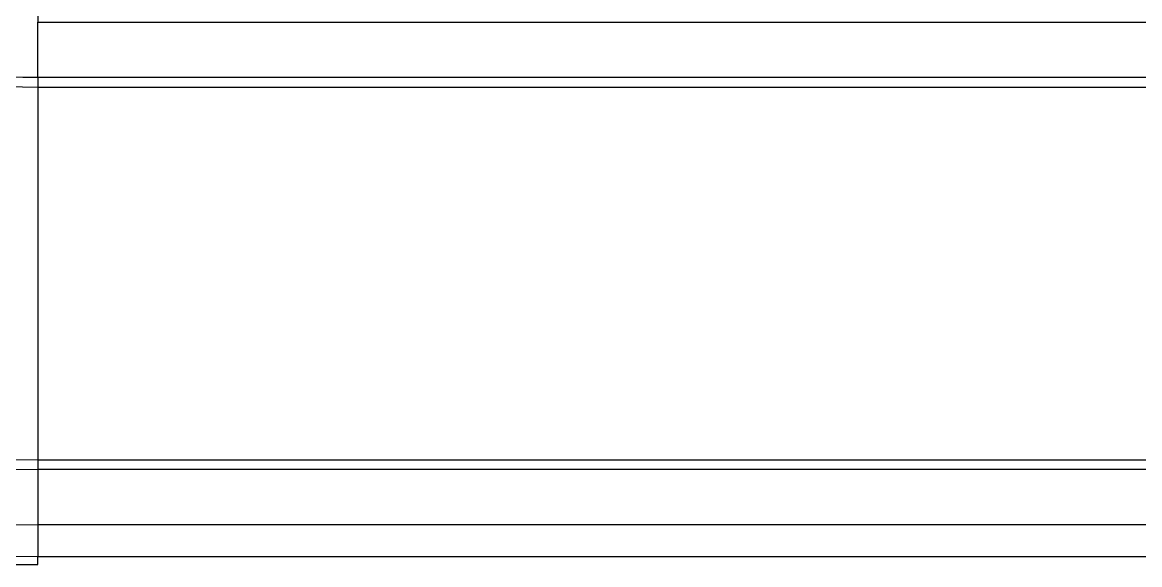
# Model space of a CAD drawing. Header units: millimetres. Extents: x -1286 to 291, y 5350 to 5880.
# Drawn here: x -252.12 to -231.69, y 5621.3 to 5631.22 of the extents above; entities that cross this region are included whole.
import ezdxf

# ---------------------------------------------------------------- set-up
doc = ezdxf.new("R2010")
doc.units = ezdxf.units.MM
doc.layers.add('粗实线层', color=7, linetype='Continuous', lineweight=35)

msp = doc.modelspace()

# ---------------------------------------------------------------- linework, layer by layer
at = {"layer": '粗实线层', "lineweight": 25}
for p, q in [((-251.837, 5631.663), (-251.837, 5631.224)), ((-251.837, 5630.218), (-251.837, 5631.224)), ((-251.837, 5631.224), (-207.617, 5631.224)), ((-251.837, 5630.218), (-251.837, 5630.04)), ((-251.837, 5630.218), (-207.617, 5630.218)), ((-251.837, 5630.04), (-207.617, 5630.04)), ((-251.837, 5630.04), (-251.837, 5623.219)), ((-251.837, 5623.219), (-207.617, 5623.219)), ((-251.837, 5623.219), (-251.837, 5623.042)), ((-207.617, 5623.042), (-251.837, 5623.042)), ((-251.837, 5623.042), (-251.837, 5622.029)), ((-207.617, 5622.029), (-251.837, 5622.029)), ((-251.837, 5622.029), (-251.837, 5621.449)), ((-251.837, 5621.3), (-251.837, 5621.449)), ((-251.837, 5621.449), (-207.617, 5621.449))]:
    msp.add_line(p, q, dxfattribs=at)
for centre, radius, start, end in [((-218.672, 5680.9), 84.503, 184.22236, 267.24672), ((-218.672, 5680.9), 83.513, 184.2412, 267.24672), ((-251.837, 5644.72), 23.42, 65, 270), ((-251.837, 5644.72), 23.271, 65, 270), ((-251.837, 5644.72), 22.691, 65, 270), ((-251.837, 5644.72), 21.678, 65, 270), ((-251.837, 5644.72), 21.5, 65, 270), ((-251.837, 5644.72), 14.68, 65, 270), ((-251.837, 5644.72), 14.501, 65, 270), ((-224.702, 5680.9), 101.03, 208.69087, 345.63866), ((-224.702, 5680.9), 102.402, 208.57791, 345.69153), ((-224.702, 5680.9), 101.899, 208.57791, 345.69153), ((-224.702, 5680.9), 101.532, 208.69087, 345.63866), ((-218.672, 5680.9), 85.826, 207.35279, 268.86903), ((-218.672, 5680.9), 86.816, 208.2092, 268.86897)]:
    msp.add_arc(centre, radius, start, end, dxfattribs=at)

doc.saveas('drawing.dxf')
